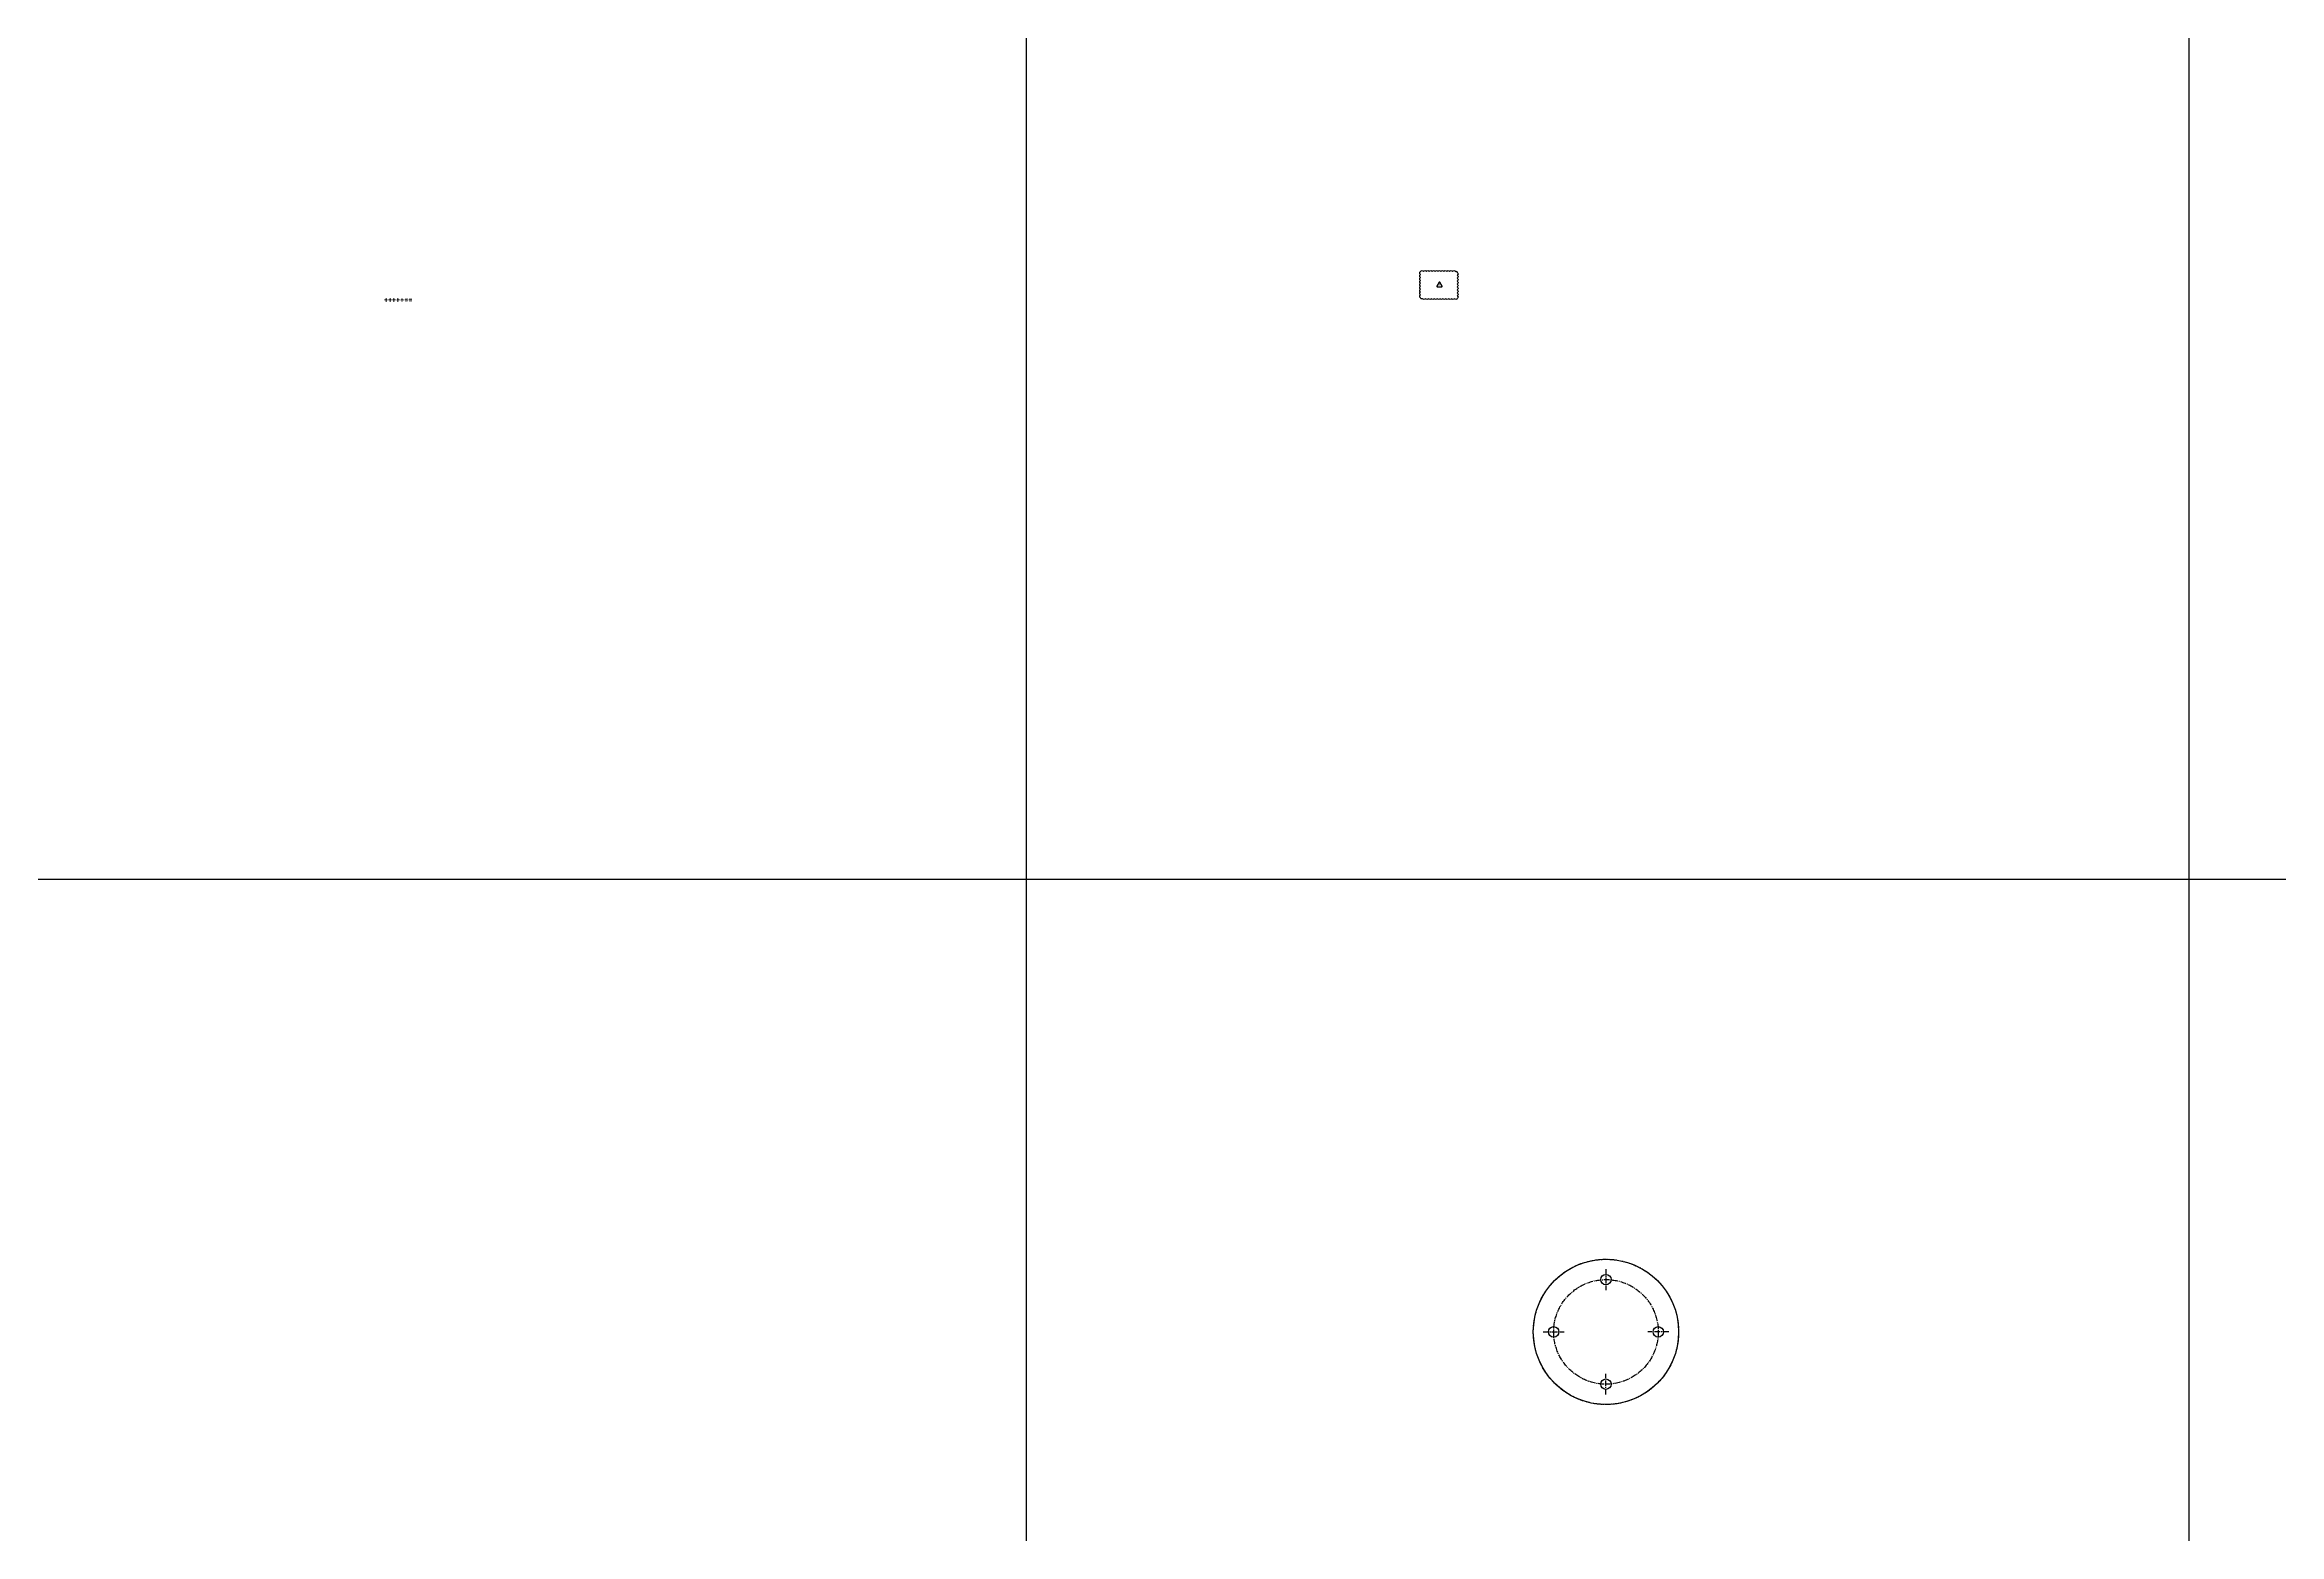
# Model space of a CAD drawing. Extents: x -408 to 1508121, y -29672 to 868845.
# Drawn here: x 1318422 to 1322266, y 203963 to 206527 of the extents above; entities that cross this region are included whole.
import ezdxf
from ezdxf.enums import TextEntityAlignment as Align

# ---------------------------------------------------------------- set-up
doc = ezdxf.new("R2010")
doc.units = 0
doc.header["$MEASUREMENT"] = 0
doc.linetypes.add('CENTRE', pattern=[58, 40, -6, 6, -6])
doc.layers.get('0').update_dxf_attribs({"lineweight": 25})
doc.layers.get('DEFPOINTS').update_dxf_attribs({"color": 1})
for name, color, linetype in [('Help notes', 240, 'Continuous'), ('RevCloud', 7, 'Continuous'), ('Steelwork centreline', 1, 'CENTRE'), ('Steelwork New', 2, 'Continuous'), ('Text 2.5', 2, 'Continuous')]:
    doc.layers.add(name, color=color, linetype=linetype)
doc.styles.add('ISOCP', font='isocp.shx')

# ---------------------------------------------------------------- blocks, each defined once
blk = doc.blocks.new('dmsatt')
at = {"layer": 'DEFPOINTS', "color": 5, "insert": (0, 0), "char_height": 7, "attachment_point": 1, "style": 'ISOCP'}
blk.add_mtext_dynamic_manual_height_columns('#######', width=54.732, gutter_width=35, heights=[0], dxfattribs=at)
blk = doc.blocks.new('VPLRevTag')
blk.add_lwpolyline([(-3.8, -2.9), (3.8, -2.9, 0.57735), (4.5, -1.8), (0.6, 4.8, 0.57735), (-0.6, 4.8), (-4.5, -1.8, 0.57735)], format="xyb", close=True)
at = {"style": 'ISOCP'}
blk.add_attdef('X', text='', height=2.5, dxfattribs=at).set_placement((0, 0), align=Align.MIDDLE)

msp = doc.modelspace()

# ---------------------------------------------------------------- linework, layer by layer
at = {"layer": 'Help notes'}
for p, q in [((1320111.1, 199090.9), (1320111.1, 209090.9)), ((1322111.1, 199090.9), (1322111.1, 209090.9)), ((1314111.1, 205090.9), (1326111.1, 205090.9))]:
    msp.add_line(p, q, dxfattribs=at)
at = {"layer": 'Help notes', "linetype": 'CENTRE', "ltscale": 0.25}
msp.add_circle((1321107.9, 204311.7), 125, dxfattribs=at)
at = {"layer": 'RevCloud'}
msp.add_lwpolyline([(1320788.9, 206136.9, -0.520567), (1320793.9, 206136.9, -0.520567), (1320798.9, 206136.9, -0.520567), (1320803.9, 206136.9, -0.520567), (1320808.9, 206136.9, -0.520567), (1320813.9, 206136.9, -0.520567), (1320818.9, 206136.9, -0.520567), (1320823.9, 206136.9, -0.520567), (1320828.9, 206136.9, -0.520567), (1320833.9, 206136.9, -0.520567), (1320838.9, 206136.9, -0.520567), (1320843.9, 206136.9, -0.520567), (1320848.9, 206136.9, -0.520567), (1320852.1, 206135.1, -0.520567), (1320852.1, 206130.1, -0.520567), (1320852.1, 206125.1, -0.520567), (1320852.1, 206120.1, -0.520567), (1320852.1, 206115.1, -0.520567), (1320852.1, 206110.1, -0.520567), (1320852.1, 206105.1, -0.520567), (1320852.1, 206100.1, -0.520567), (1320852.1, 206095.1, -0.520567), (1320852.1, 206090.1, -0.520567), (1320847.4, 206089.8, -0.520567), (1320842.4, 206089.8, -0.520567), (1320837.4, 206089.8, -0.520567), (1320832.4, 206089.8, -0.520567), (1320827.4, 206089.8, -0.520567), (1320822.4, 206089.8, -0.520567), (1320817.4, 206089.8, -0.520567), (1320812.4, 206089.8, -0.520567), (1320807.4, 206089.8, -0.520567), (1320802.4, 206089.8, -0.520567), (1320797.4, 206089.8, -0.520567), (1320792.4, 206089.8, -0.520567), (1320788.9, 206091.4, -0.520567), (1320788.9, 206096.4, -0.520567), (1320788.9, 206101.4, -0.520567), (1320788.9, 206106.4, -0.520567), (1320788.9, 206111.4, -0.520567), (1320788.9, 206116.4, -0.520567), (1320788.9, 206121.4, -0.520567), (1320788.9, 206126.4, -0.520567), (1320788.9, 206131.4, -0.520567)], format="xyb", close=True, dxfattribs=at)
at = {"layer": 'Steelwork centreline', "ltscale": 0.25}
for p, q in [((1321107.9, 204419.7), (1321107.9, 204383.7)), ((1320999.9, 204311.7), (1321035.9, 204311.7)), ((1321215.9, 204311.7), (1321179.9, 204311.7)), ((1321107.9, 204203.7), (1321107.9, 204239.7))]:
    msp.add_line(p, q, dxfattribs=at)
msp.add_circle((1321107.9, 204311.7), 90, dxfattribs=at)
at = {"layer": 'Steelwork New'}
for centre, radius in [((1321107.9, 204311.7), 125), ((1321107.9, 204401.7), 9), ((1321017.9, 204311.7), 9), ((1321197.9, 204311.7), 9), ((1321107.9, 204221.7), 9)]:
    msp.add_circle(centre, radius, dxfattribs=at)

# ---------------------------------------------------------------- block references
at = {"layer": 'RevCloud'}
msp.add_blockref('VPLRevTag', (1320821.4, 206113.4), dxfattribs=at).add_auto_attribs({'X': 'AB2'})
at = {"layer": 'Text 2.5', "color": 5}
msp.add_blockref('dmsatt', (1319005.3, 206091.2), dxfattribs=at)

doc.saveas('drawing.dxf')
